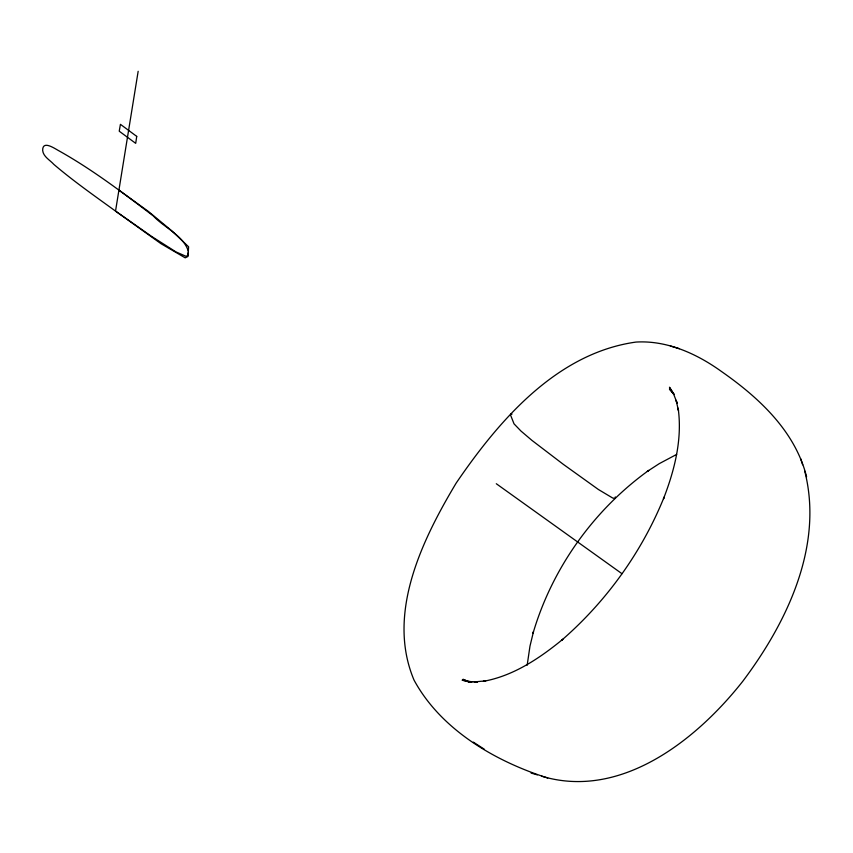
<?xml version="1.0" encoding="UTF-8"?>
<svg xmlns="http://www.w3.org/2000/svg" width="853" height="853" viewBox="0 0 853 853"><rect width="100%" height="100%" fill="white"/><g stroke="black" fill="none" stroke-linecap="round" stroke-linejoin="round"><path stroke-width="1.28" d="M188.332 251.283C183.843 235.865 163.861 227.367 153.369 216.001C122.672 192.618 91.793 169.097 58.015 150.299C53.376 147.665 42.373 140.361 42.671 150.512C43.311 156.717 50.092 160.172 53.878 164.426C73.497 181.167 94.662 195.966 115.528 211.096L160.982 243.681L185.218 257.851L188.033 256.444L188.598 246.794L171.762 230.8L148.443 211.459L118.919 190.144M188.268 252.499L187.681 255.676L185.879 256.252L175.942 251.891L151.663 236.441L115.528 211.096L138.165 71.289M527.165 665.233L529.98 646.126L533.466 631.742L533.008 633.374C552.062 568.322 593.741 509.987 648.706 470.419L647.331 471.378L659.262 463.648L676.664 454.404M512.035 414.089L510.851 414.036L510.563 415.07L514.028 423.845L520.948 431.032L531.963 440.404L563.311 464.331L598.401 489.494L612.614 497.981L614.906 498.493L615.29 496.904M541.538 776.166C620.899 800.146 696.602 739.892 742.771 681.28C786.956 622.573 823.827 545.92 804.72 471.08M806.607 476.902C795.241 431.191 758.871 397.615 721.627 371.599C696.965 353.814 667.003 340.166 635.975 342.074C556.604 353.163 498.834 420.561 456.163 483.097C422.022 540.162 386.089 613.787 414.036 680.097C441.033 729.869 495.316 761.356 547.711 777.979M469.278 681.995L462.113 680.161L472.061 681.835L468.766 681.739L477.445 682.005L474.183 681.91L485.773 680.865L483.416 681.323C513.463 675.896 539.672 658.249 562.873 639.228L561.455 640.422C606.238 601.6 641.904 552.104 664.114 497.139L663.474 498.802C674.584 470.152 682.517 439.071 678.135 408.182L678.476 410.538L676.077 400.313L677.229 403.341L673.849 394.683L669.466 387.209L674.19 394.417M531.099 773.063L537.315 774.887M679.372 348.696L670.405 346.019M469.417 681.878L462.976 679.308L469.576 682.229M473.34 742.131L484.344 749.254M496.297 483.726L621.965 573.696M673.017 392.913L669.424 389.053L674.094 394.523M800.7 458.754L802.641 464.757M136.725 136.384L135.702 143.347L119.228 131.202L120.433 124.335L136.725 136.384"/></g></svg>
